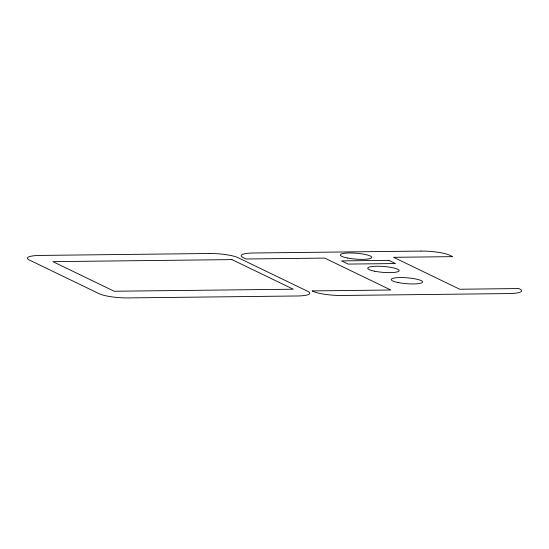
<?xml version="1.0" encoding="UTF-8"?>
<svg xmlns="http://www.w3.org/2000/svg" width="549" height="549" viewBox="0 0 549 549"><rect width="100%" height="100%" fill="white"/><g stroke="black" fill="none" stroke-linecap="round" stroke-linejoin="round"><path stroke-width="0.82" d="M209.265 253.501L40.002 255.429A21.754 4.076 4.5 0 0 29.44 260.054L99.184 293.736A21.754 4.076 4.5 0 0 127.986 297.915L297.242 295.98A21.754 4.076 4.5 0 0 307.811 291.354L238.06 257.68A21.754 4.076 4.5 0 0 209.265 253.501M421.014 251.085L253.72 252.993A21.754 4.076 4.5 0 0 243.159 257.618L246.007 258.998L324.733 258.099L390.833 290.016L312.107 290.915L312.903 291.299A21.754 4.076 4.5 0 0 341.704 295.479L508.998 293.571A21.754 4.076 4.5 0 0 519.56 288.946L518.764 288.554L459.719 289.234L393.619 257.316L452.664 256.644L449.816 255.264A21.754 4.076 4.5 0 0 421.014 251.085M231.98 259.608L52.882 261.647L114.192 291.251L293.296 289.213L231.98 259.608M388.836 260.356L341.602 260.892L348.21 264.083L395.445 263.547L388.836 260.356M398.183 282.563A15.77 2.958 4.5 0 0 422.613 282.152A15.77 2.958 4.5 0 0 399.974 277.574A15.77 2.958 4.5 0 0 398.183 282.563M347.243 257.968A15.77 2.958 4.5 0 0 371.68 257.556A15.77 2.958 4.5 0 0 349.04 252.979A15.77 2.958 4.5 0 0 347.243 257.968M374.706 271.227A15.77 2.958 4.5 0 0 399.144 270.815A15.77 2.958 4.5 0 0 376.504 266.238A15.77 2.958 4.5 0 0 374.706 271.227"/></g></svg>
